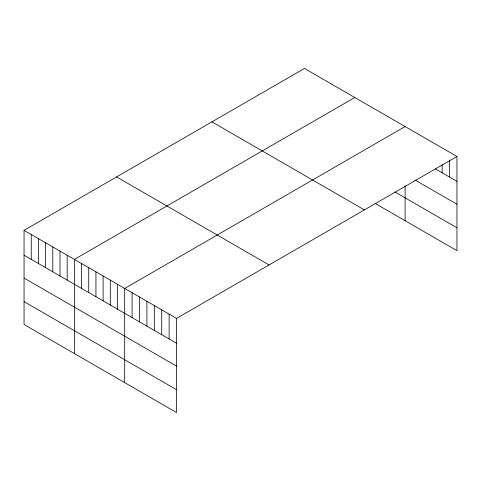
<?xml version="1.0" encoding="UTF-8"?>
<svg xmlns="http://www.w3.org/2000/svg" width="481" height="481" viewBox="0 0 481 481"><rect width="100%" height="100%" fill="white"/><g stroke="black" fill="none" stroke-linecap="round" stroke-linejoin="round"><path stroke-width="0.72" d="M456.95 156.487L176.533 318.386L176.533 412.548L24.05 324.513L24.05 230.351L304.467 68.452L456.95 156.487L456.95 250.649L375.15 203.427M354.786 97.505L74.369 259.403L74.369 353.565M405.104 126.557L124.687 288.45L124.687 382.617M435.347 168.885L456.95 181.355M414.983 179.99L456.95 204.221M394.919 191.973L456.95 227.784M211.929 121.879L364.412 209.914M116.588 176.924L269.071 264.959M24.05 230.351L176.533 318.386M24.05 255.213L176.533 343.248M24.05 278.084L176.533 366.119M24.05 301.641L176.533 389.682M449.543 160.257L449.543 177.08M442.135 164.755L442.135 172.799M405.104 185.714L405.104 220.719M169.126 314.111L169.126 338.973M161.724 309.83L161.724 334.698M154.317 305.555L154.317 330.423M146.909 301.28L146.909 326.148M139.502 297.005L139.502 321.873M132.095 292.731L132.095 317.592M117.502 284.301L117.502 309.169M110.311 280.152L110.311 305.02M103.126 276.004L103.126 300.865M95.935 271.849L95.935 296.717M88.744 267.701L88.744 292.568M81.56 263.552L81.56 288.42M67.184 255.249L67.184 280.116M59.993 251.1L59.993 275.968M52.802 246.951L52.802 271.813M45.617 242.797L45.617 267.664M38.426 238.648L38.426 263.516M31.241 234.5L31.241 259.367"/></g></svg>
